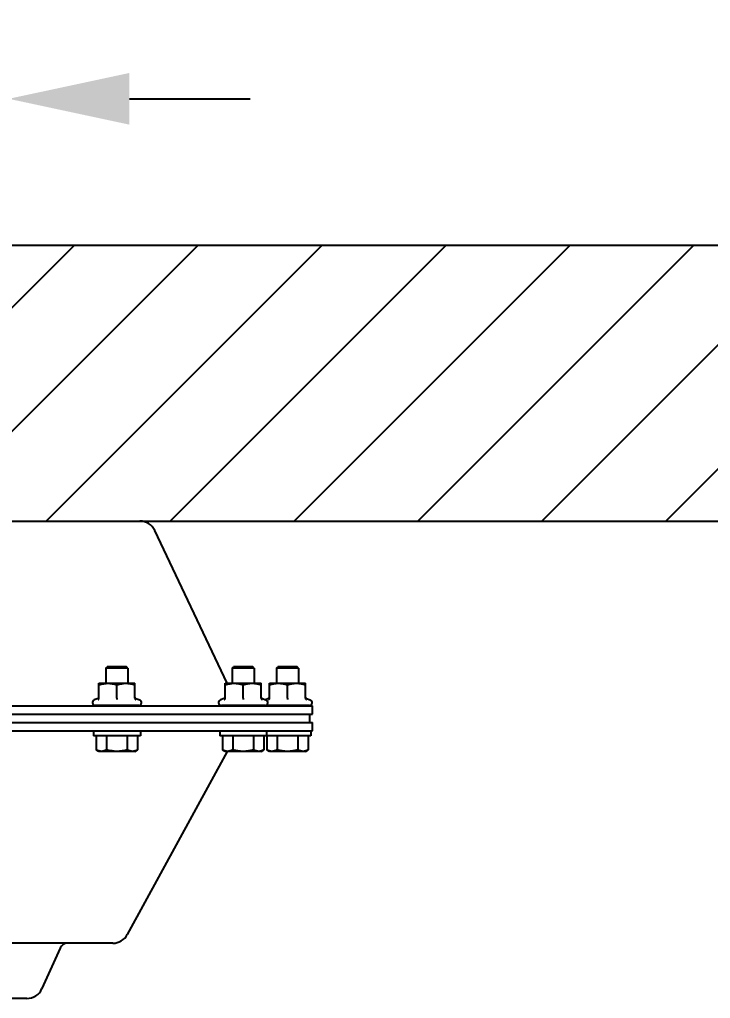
# Model space of a CAD drawing. Header units: millimetres. Extents: x 1186 to 6713, y 237 to 5598.
# Drawn here: x 4104.1 to 4354.4, y 1285 to 1639.7 of the extents above; entities that cross this region are included whole.
import ezdxf

# ---------------------------------------------------------------- set-up
doc = ezdxf.new("R2010")
doc.units = ezdxf.units.MM
doc.header["$LTSCALE"] = 384.175
doc.header["$PDMODE"] = 3
doc.header["$PDSIZE"] = 8
doc.layers.get('0').update_dxf_attribs({"linetype": 'CONTINUOUS'})
doc.layers.get('Defpoints').update_dxf_attribs({"linetype": 'CONTINUOUS'})
doc.layers.add('02___PRT_ALL_AXES', color=7, linetype='CONTINUOUS')
doc.styles.get("Standard").update_dxf_attribs({"font": 'calibri.ttf'})
doc.dimstyles.get("Standard").update_dxf_attribs({"dimtxt": 43.75, "dimasz": 43.75, "dimexe": 1.5, "dimexo": 1, "dimtad": 1, "dimdsep": 46, "dimtxsty": 'Standard', "dimblk": '_FILLED', "dimblk1": '_FILLED', "dimblk2": '_FILLED', "dimcen": 0.09, "dimazin": 2, "dimtol": 1, "dimtp": 0.01, "dimtm": 0.01, "dimtfac": 1, "dimtofl": 0, "dimtmove": 0, "dimatfit": 3, "dimldrblk": '_FILLED', "dimfxl": 1, "dimtolj": 1, "dimarcsym": 0})

# ---------------------------------------------------------------- blocks, each defined once
blk = doc.blocks.new('_FILLED')
at = {"color": 0, "linetype": 'ByBlock'}
blk.add_solid([(0, 0), (-1, 0.2143), (-1, -0.2143)], dxfattribs=at)
blk = doc.blocks.new('*D95')
at = {"color": 0, "lineweight": -2}
for p, q in [((3836.45, 1611), (3792.7, 1611)), ((3880.2, 1546.83), (3880.2, 1612.5)), ((4100.2, 1546.83), (4100.2, 1612.5)), ((4143.95, 1611), (4187.7, 1611))]:
    blk.add_line(p, q, dxfattribs=at)
at = {"layer": 'Defpoints', "color": 0}
for p in [(4100.2, 1611), (3880.2, 1545.83), (4100.2, 1545.83)]:
    blk.add_point(p, dxfattribs=at)
at = {"color": 0, "linetype": 'ByBlock', "lineweight": -2, "xscale": 43.75, "yscale": 43.75, "zscale": 43.75}
blk.add_blockref('_FILLED', (3880.2, 1611), dxfattribs=at)
at = {"color": 0, "linetype": 'ByBlock', "lineweight": -2, "xscale": 43.75, "yscale": 43.75, "zscale": 43.75, "rotation": 180}
blk.add_blockref('_FILLED', (4100.2, 1611), dxfattribs=at)
at = {"color": 0, "insert": (3990.2, 1611), "char_height": 43.75, "attachment_point": 5}
blk.add_mtext('\\A1;\\A1;%%C220', dxfattribs=at)

msp = doc.modelspace()

# ---------------------------------------------------------------- hatches: boundary and pattern name
h = msp.add_hatch()
h.set_pattern_fill('ANSI31', color=256, scale=10)
h.set_pattern_definition([(45, (44.53, 217.525), (-22.45064, 22.45064), [])])
h.paths.add_polyline_path([(4015.6483, 1557.991), (4100.20204, 1557.991), (4100.20204, 1457.991), (4560.23262, 1457.991), (4560.23262, 1557.991)])

# ---------------------------------------------------------------- linework, layer by layer
for p, q in [((3880.20204, 1557.991), (5102.55559, 1557.991)), ((3880.20204, 1457.991), (4560.23262, 1457.991))]:
    msp.add_line(p, q)
at = {"linetype": 'Continuous'}
for p, q in [((4135.40162, 1404.691), (4135.90162, 1405.191)), ((4142.90162, 1405.191), (4135.90162, 1405.191)), ((4143.40162, 1404.691), (4142.90162, 1405.191)), ((4181.14067, 1404.691), (4181.64067, 1405.191)), ((4188.64067, 1405.191), (4181.64067, 1405.191)), ((4189.14067, 1404.691), (4188.64067, 1405.191)), ((4197.20209, 1404.691), (4197.70209, 1405.191)), ((4204.70209, 1405.191), (4197.70209, 1405.191)), ((4205.20209, 1404.691), (4204.70209, 1405.191)), ((4135.40162, 1404.691), (4135.40162, 1399.191)), ((4143.40162, 1404.691), (4135.40162, 1404.691)), ((4143.40162, 1404.691), (4143.40162, 1399.191)), ((4181.14067, 1404.691), (4181.14067, 1399.191)), ((4189.14067, 1404.691), (4181.14067, 1404.691)), ((4189.14067, 1404.691), (4189.14067, 1399.191)), ((4197.20209, 1404.691), (4197.20209, 1399.191)), ((4205.20209, 1404.691), (4197.20209, 1404.691)), ((4205.20209, 1404.691), (4205.20209, 1399.191)), ((4132.90175, 1393.79806), (4132.90162, 1399.191)), ((4132.90162, 1399.191), (4145.90162, 1399.191)), ((4139.40188, 1393.79806), (4139.40188, 1398.61045)), ((4145.90175, 1393.79806), (4145.90162, 1399.191)), ((4178.6408, 1393.79806), (4178.64067, 1399.191)), ((4178.64067, 1399.191), (4191.64067, 1399.191)), ((4185.14093, 1393.79806), (4185.14093, 1398.61045)), ((4191.6408, 1393.79806), (4191.64067, 1399.191)), ((4194.70222, 1393.79806), (4194.70209, 1399.191)), ((4194.70209, 1399.191), (4207.70209, 1399.191)), ((4201.20235, 1393.79806), (4201.20235, 1398.61045)), ((4207.70222, 1393.79806), (4207.70209, 1399.191)), ((4132.57248, 1393.6712), (4131.15525, 1393.15537)), ((4131.50162, 1391.01937), (4131.50162, 1391.191)), ((4147.30162, 1391.191), (4131.50162, 1391.191)), ((4131.51829, 1391.191), (4131.51802, 1391.18874)), ((4131.64936, 1391.191), (4131.64936, 1390.991)), ((4132.49869, 1391.191), (4132.49869, 1390.991)), ((4134.02373, 1391.191), (4134.02373, 1390.991)), ((4136.0752, 1391.191), (4136.0752, 1390.991)), ((4138.45228, 1391.191), (4138.45228, 1390.991)), ((4140.92229, 1391.191), (4140.92229, 1390.991)), ((4143.24344, 1391.191), (4143.24344, 1390.991)), ((4145.18853, 1391.191), (4145.18853, 1390.991)), ((4146.23076, 1393.6712), (4147.64799, 1393.15537)), ((4146.56716, 1391.191), (4146.56716, 1390.991)), ((4147.24437, 1391.191), (4147.24437, 1390.991)), ((4147.30162, 1391.01937), (4147.30162, 1391.191)), ((4178.31153, 1393.6712), (4176.8943, 1393.15537)), ((4177.24067, 1391.01937), (4177.24067, 1391.191)), ((4193.04067, 1391.191), (4177.24067, 1391.191)), ((4177.25734, 1391.191), (4177.25707, 1391.18874)), ((4177.38841, 1391.191), (4177.38841, 1390.991)), ((4178.23774, 1391.191), (4178.23774, 1390.991)), ((4179.76278, 1391.191), (4179.76278, 1390.991)), ((4181.81425, 1391.191), (4181.81425, 1390.991)), ((4184.19133, 1391.191), (4184.19133, 1390.991)), ((4186.66134, 1391.191), (4186.66134, 1390.991)), ((4188.98249, 1391.191), (4188.98249, 1390.991)), ((4190.92758, 1391.191), (4190.92758, 1390.991)), ((4191.96981, 1393.6712), (4193.38704, 1393.15537)), ((4192.30621, 1391.191), (4192.30621, 1390.991)), ((4192.98342, 1391.191), (4192.98342, 1390.991)), ((4193.04067, 1391.01937), (4193.04067, 1391.191)), ((4194.37295, 1393.6712), (4193.17138, 1393.23387)), ((4193.30209, 1391.01937), (4193.30209, 1391.191)), ((4209.10209, 1391.191), (4193.30209, 1391.191)), ((4193.31876, 1391.191), (4193.31848, 1391.18874)), ((4193.44982, 1391.191), (4193.44982, 1390.991)), ((4194.29916, 1391.191), (4194.29916, 1390.991)), ((4195.8242, 1391.191), (4195.8242, 1390.991)), ((4197.87567, 1391.191), (4197.87567, 1390.991)), ((4200.25275, 1391.191), (4200.25275, 1390.991)), ((4202.72276, 1391.191), (4202.72276, 1390.991)), ((4205.04391, 1391.191), (4205.04391, 1390.991)), ((4206.989, 1391.191), (4206.989, 1390.991)), ((4208.03123, 1393.6712), (4209.44846, 1393.15537)), ((4208.36762, 1391.191), (4208.36762, 1390.991)), ((4209.04484, 1391.191), (4209.04484, 1390.991)), ((4209.10209, 1391.01937), (4209.10209, 1391.191)), ((4131.89606, 1380.191), (4131.89606, 1375.09156)), ((4135.64876, 1380.191), (4135.64876, 1375.09156)), ((4143.15431, 1380.191), (4143.15431, 1375.09156)), ((4146.90717, 1380.191), (4146.90717, 1375.09156)), ((4177.63511, 1380.191), (4177.63511, 1375.09156)), ((4181.38781, 1380.191), (4181.38781, 1375.09156)), ((4188.89336, 1380.191), (4188.89336, 1375.09156)), ((4192.64622, 1380.191), (4192.64622, 1375.09156)), ((4193.69653, 1380.191), (4193.69653, 1375.09156)), ((4197.44922, 1380.191), (4197.44922, 1375.09156)), ((4204.95478, 1380.191), (4204.95478, 1375.09156)), ((4208.70764, 1380.191), (4208.70764, 1375.09156)), ((4132.90162, 1374.511), (4131.89612, 1375.09153)), ((4145.90162, 1374.511), (4132.90162, 1374.511)), ((4145.90162, 1374.511), (4146.90711, 1375.09153)), ((4178.64067, 1374.511), (4177.63517, 1375.09153)), ((4191.64067, 1374.511), (4178.64067, 1374.511)), ((4191.64067, 1374.511), (4192.64616, 1375.09153)), ((4194.70209, 1374.511), (4193.69659, 1375.09153)), ((4207.70209, 1374.511), (4194.70209, 1374.511)), ((4207.70209, 1374.511), (4208.70758, 1375.09153))]:
    msp.add_line(p, q, dxfattribs=at)
for points in [[(4132.57265, 1393.67126), (4132.65758, 1393.71158), (4132.75885, 1393.79126), (4132.83636, 1393.89412), (4132.88502, 1394.01333), (4132.90162, 1394.1411)], [(4145.90162, 1394.1411), (4145.91822, 1394.01333), (4145.96687, 1393.89412), (4146.04438, 1393.79126), (4146.14565, 1393.71158), (4146.23059, 1393.67126)], [(4178.3117, 1393.67126), (4178.39663, 1393.71158), (4178.4979, 1393.79126), (4178.57541, 1393.89412), (4178.62407, 1394.01333), (4178.64067, 1394.1411)], [(4191.64067, 1394.1411), (4191.65727, 1394.01333), (4191.70592, 1393.89412), (4191.78343, 1393.79126), (4191.8847, 1393.71158), (4191.96964, 1393.67126)], [(4194.37312, 1393.67126), (4194.45805, 1393.71158), (4194.55932, 1393.79126), (4194.63683, 1393.89412), (4194.68549, 1394.01333), (4194.70209, 1394.1411)], [(4207.70209, 1394.1411), (4207.71869, 1394.01333), (4207.76734, 1393.89412), (4207.84485, 1393.79126), (4207.94612, 1393.71158), (4208.03106, 1393.67126)]]:
    msp.add_lwpolyline(points, dxfattribs=at)
for centre, radius, start, end in [((4131.50162, 1392.20373), 1.01272, 110, 270), ((4140.29426, 1391.991), 1, 270, 306.8698976), ((4141.57617, 1392.56175), 1.56505, 285.1285844, 286.427399), ((4142.03619, 1391.991), 1, 270, 306.8698976), ((4143.76319, 1392.47901), 1.488, 269.9962147, 271.670534), ((4143.76462, 1392.43245), 1.44142, 271.6677458, 273.9115257), ((4143.86268, 1391.991), 1, 270, 306.8698976), ((4147.30162, 1392.20373), 1.01272, 270, 70), ((4177.24067, 1392.20373), 1.01272, 110, 270), ((4186.03331, 1391.991), 1, 270, 306.8698976), ((4187.31522, 1392.56175), 1.56505, 285.1285844, 286.427399), ((4187.77524, 1391.991), 1, 270, 306.8698976), ((4189.50224, 1392.47901), 1.488, 269.9962147, 271.670534), ((4189.50367, 1392.43245), 1.44142, 271.6677458, 273.9115257), ((4189.60173, 1391.991), 1, 270, 306.8698976), ((4193.04067, 1392.20373), 1.01272, 270, 70), ((4193.30209, 1392.20373), 1.01272, 262.5378299, 270), ((4202.09473, 1391.991), 1, 270, 306.8698976), ((4203.37664, 1392.56175), 1.56505, 285.1285844, 286.427399), ((4203.83666, 1391.991), 1, 270, 306.8698976), ((4205.56366, 1392.47901), 1.488, 269.9962147, 271.670534), ((4205.56509, 1392.43245), 1.44142, 271.6677458, 273.9115257), ((4205.66315, 1391.991), 1, 270, 306.8698976), ((4209.10209, 1392.20373), 1.01272, 270, 70)]:
    msp.add_arc(centre, radius, start, end, dxfattribs=at)
for points, knots in [([(4132.90175, 1398.61045), (4133.42745, 1398.78567), (4134.23126, 1399.00546), (4135.32584, 1399.16352), (4135.87682, 1399.191), (4136.15182, 1399.191)], [0, 0, 0, 0, 0.501596867, 0.751073435, 1, 1, 1, 1]), ([(4136.15182, 1399.191), (4136.42682, 1399.191), (4136.9778, 1399.1636), (4138.07239, 1399.00559), (4138.87618, 1398.78568), (4139.40188, 1398.61045)], [0, 0, 0, 0, 0.248926179, 0.49840194, 1, 1, 1, 1]), ([(4139.40188, 1398.61045), (4139.92756, 1398.78567), (4140.73134, 1399.00546), (4141.82587, 1399.16352), (4142.37683, 1399.191), (4142.65182, 1399.191)], [0, 0, 0, 0, 0.501597416, 0.751073799, 1, 1, 1, 1]), ([(4142.65182, 1399.191), (4142.9268, 1399.191), (4143.47777, 1399.1636), (4144.57232, 1399.00559), (4145.37607, 1398.78568), (4145.90175, 1398.61045)], [0, 0, 0, 0, 0.248925815, 0.49840139, 1, 1, 1, 1]), ([(4178.6408, 1398.61045), (4179.1665, 1398.78567), (4179.97031, 1399.00546), (4181.06489, 1399.16352), (4181.61587, 1399.191), (4181.89087, 1399.191)], [0, 0, 0, 0, 0.501596867, 0.751073435, 1, 1, 1, 1]), ([(4181.89087, 1399.191), (4182.16587, 1399.191), (4182.71685, 1399.1636), (4183.81144, 1399.00559), (4184.61523, 1398.78568), (4185.14093, 1398.61045)], [0, 0, 0, 0, 0.248926179, 0.49840194, 1, 1, 1, 1]), ([(4185.14093, 1398.61045), (4185.66661, 1398.78567), (4186.47039, 1399.00546), (4187.56492, 1399.16352), (4188.11588, 1399.191), (4188.39087, 1399.191)], [0, 0, 0, 0, 0.501597416, 0.751073799, 1, 1, 1, 1]), ([(4188.39087, 1399.191), (4188.66586, 1399.191), (4189.21682, 1399.1636), (4190.31137, 1399.00559), (4191.11512, 1398.78568), (4191.6408, 1398.61045)], [0, 0, 0, 0, 0.248925815, 0.49840139, 1, 1, 1, 1]), ([(4194.70222, 1398.61045), (4195.22792, 1398.78567), (4196.03173, 1399.00546), (4197.12631, 1399.16352), (4197.67729, 1399.191), (4197.95229, 1399.191)], [0, 0, 0, 0, 0.501596867, 0.751073435, 1, 1, 1, 1]), ([(4197.95229, 1399.191), (4198.22729, 1399.191), (4198.77827, 1399.1636), (4199.87286, 1399.00559), (4200.67665, 1398.78568), (4201.20235, 1398.61045)], [0, 0, 0, 0, 0.248926179, 0.49840194, 1, 1, 1, 1]), ([(4201.20235, 1398.61045), (4201.72803, 1398.78567), (4202.53181, 1399.00546), (4203.62634, 1399.16352), (4204.1773, 1399.191), (4204.45229, 1399.191)], [0, 0, 0, 0, 0.501597416, 0.751073799, 1, 1, 1, 1]), ([(4204.45229, 1399.191), (4204.72727, 1399.191), (4205.27824, 1399.1636), (4206.37279, 1399.00559), (4207.17654, 1398.78568), (4207.70222, 1398.61045)], [0, 0, 0, 0, 0.248925815, 0.49840139, 1, 1, 1, 1]), ([(4131.51802, 1391.18874), (4131.51379, 1391.1537), (4131.50711, 1391.09739), (4131.50162, 1391.04077), (4131.50162, 1391.01932)], [0, 0, 0, 0, 0.621958647, 1, 1, 1, 1]), ([(4132.06264, 1391.191), (4132.04073, 1391.15916), (4131.99693, 1391.10367), (4131.91137, 1391.02593), (4131.83534, 1390.991), (4131.78931, 1390.991)], [0, 0, 0, 0, 0.33281063, 0.603700742, 1, 1, 1, 1]), ([(4132.54988, 1393.27712), (4132.59811, 1393.29739), (4132.69093, 1393.35298), (4132.80412, 1393.47301), (4132.88221, 1393.62503), (4132.90176, 1393.7401), (4132.90175, 1393.79806)], [0, 0, 0, 0, 0.236814898, 0.482481017, 0.737629114, 1, 1, 1, 1]), ([(4133.32538, 1391.191), (4133.24912, 1391.12682), (4133.08728, 1391.0279), (4132.90066, 1390.991), (4132.8147, 1390.991)], [0, 0, 0, 0, 0.536927915, 1, 1, 1, 1]), ([(4135.18291, 1391.191), (4135.07668, 1391.12342), (4134.84889, 1391.02368), (4134.60341, 1390.991), (4134.48485, 1390.991)], [0, 0, 0, 0, 0.515026758, 1, 1, 1, 1]), ([(4137.45339, 1391.191), (4137.3286, 1391.12174), (4137.05973, 1391.02188), (4136.7762, 1390.991), (4136.6363, 1390.991)], [0, 0, 0, 0, 0.50499978, 1, 1, 1, 1]), ([(4139.91458, 1391.191), (4139.84953, 1391.15594), (4139.57919, 1391.03613), (4139.27939, 1390.991), (4139.05843, 1390.991)], [0, 0, 0, 0, 0.250617832, 1, 1, 1, 1]), ([(4139.4019, 1393.79829), (4139.4019, 1393.69084), (4139.401, 1393.51712), (4139.40189, 1393.34339), (4139.4019, 1393.27712)], [0, 0, 0, 0, 0.618489697, 1, 1, 1, 1]), ([(4141.98462, 1391.05095), (4141.94659, 1391.04066), (4141.7922, 1391.00505), (4141.63312, 1390.991), (4141.51416, 1390.991)], [0, 0, 0, 0, 0.248784805, 1, 1, 1, 1]), ([(4144.45032, 1391.191), (4144.36504, 1391.13136), (4144.17439, 1391.03865), (4143.96703, 1391.00151), (4143.86295, 1390.99438)], [0, 0, 0, 0, 0.499372913, 1, 1, 1, 1]), ([(4146.08088, 1391.191), (4146.01583, 1391.12548), (4145.8592, 1391.02071), (4145.6747, 1390.991), (4145.5851, 1390.991)], [0, 0, 0, 0, 0.507493356, 1, 1, 1, 1]), ([(4145.90175, 1393.79806), (4145.90174, 1393.7401), (4145.92131, 1393.62503), (4145.9994, 1393.47302), (4146.11258, 1393.35299), (4146.2054, 1393.29739), (4146.25364, 1393.27712)], [0, 0, 0, 0, 0.262370076, 0.517510589, 0.76317528, 1, 1, 1, 1]), ([(4147.05762, 1391.191), (4147.0431, 1391.15932), (4147.01191, 1391.10311), (4146.94994, 1391.03696), (4146.87834, 1390.99849), (4146.82701, 1390.991), (4146.80182, 1390.991)], [0, 0, 0, 0, 0.304126906, 0.556517708, 0.780208765, 1, 1, 1, 1]), ([(4177.25707, 1391.18874), (4177.25284, 1391.1537), (4177.24616, 1391.09739), (4177.24067, 1391.04077), (4177.24067, 1391.01932)], [0, 0, 0, 0, 0.621958647, 1, 1, 1, 1]), ([(4177.80169, 1391.191), (4177.77978, 1391.15916), (4177.73598, 1391.10367), (4177.65042, 1391.02593), (4177.57439, 1390.991), (4177.52836, 1390.991)], [0, 0, 0, 0, 0.33281063, 0.603700742, 1, 1, 1, 1]), ([(4178.28893, 1393.27712), (4178.33716, 1393.29739), (4178.42998, 1393.35298), (4178.54317, 1393.47301), (4178.62126, 1393.62503), (4178.64081, 1393.7401), (4178.6408, 1393.79806)], [0, 0, 0, 0, 0.236814898, 0.482481017, 0.737629114, 1, 1, 1, 1]), ([(4179.06443, 1391.191), (4178.98818, 1391.12682), (4178.82633, 1391.0279), (4178.63971, 1390.991), (4178.55375, 1390.991)], [0, 0, 0, 0, 0.536927915, 1, 1, 1, 1]), ([(4180.92196, 1391.191), (4180.81573, 1391.12342), (4180.58794, 1391.02368), (4180.34246, 1390.991), (4180.2239, 1390.991)], [0, 0, 0, 0, 0.515026758, 1, 1, 1, 1]), ([(4183.19244, 1391.191), (4183.06765, 1391.12174), (4182.79878, 1391.02188), (4182.51525, 1390.991), (4182.37535, 1390.991)], [0, 0, 0, 0, 0.50499978, 1, 1, 1, 1]), ([(4185.65363, 1391.191), (4185.58858, 1391.15594), (4185.31824, 1391.03613), (4185.01844, 1390.991), (4184.79748, 1390.991)], [0, 0, 0, 0, 0.250617832, 1, 1, 1, 1]), ([(4185.14095, 1393.79829), (4185.14095, 1393.69084), (4185.14005, 1393.51712), (4185.14094, 1393.34339), (4185.14095, 1393.27712)], [0, 0, 0, 0, 0.618489697, 1, 1, 1, 1]), ([(4187.72367, 1391.05095), (4187.68564, 1391.04066), (4187.53125, 1391.00505), (4187.37217, 1390.991), (4187.25321, 1390.991)], [0, 0, 0, 0, 0.248784805, 1, 1, 1, 1]), ([(4190.18937, 1391.191), (4190.10409, 1391.13136), (4189.91344, 1391.03865), (4189.70608, 1391.00151), (4189.602, 1390.99438)], [0, 0, 0, 0, 0.499372913, 1, 1, 1, 1]), ([(4191.81993, 1391.191), (4191.75488, 1391.12548), (4191.59825, 1391.02071), (4191.41375, 1390.991), (4191.32415, 1390.991)], [0, 0, 0, 0, 0.507493356, 1, 1, 1, 1]), ([(4191.6408, 1393.79806), (4191.64079, 1393.7401), (4191.66036, 1393.62503), (4191.73845, 1393.47302), (4191.85163, 1393.35299), (4191.94445, 1393.29739), (4191.99269, 1393.27712)], [0, 0, 0, 0, 0.262370076, 0.517510589, 0.76317528, 1, 1, 1, 1]), ([(4192.79667, 1391.191), (4192.78215, 1391.15932), (4192.75096, 1391.10311), (4192.68899, 1391.03696), (4192.61739, 1390.99849), (4192.56606, 1390.991), (4192.54087, 1390.991)], [0, 0, 0, 0, 0.304126906, 0.556517708, 0.780208765, 1, 1, 1, 1]), ([(4193.31848, 1391.18874), (4193.31426, 1391.1537), (4193.30758, 1391.09739), (4193.30209, 1391.04077), (4193.30209, 1391.01932)], [0, 0, 0, 0, 0.621958647, 1, 1, 1, 1]), ([(4193.86311, 1391.191), (4193.8412, 1391.15916), (4193.79739, 1391.10367), (4193.71184, 1391.02593), (4193.63581, 1390.991), (4193.58978, 1390.991)], [0, 0, 0, 0, 0.33281063, 0.603700742, 1, 1, 1, 1]), ([(4194.35035, 1393.27712), (4194.39858, 1393.29739), (4194.4914, 1393.35298), (4194.60459, 1393.47301), (4194.68268, 1393.62503), (4194.70223, 1393.7401), (4194.70222, 1393.79806)], [0, 0, 0, 0, 0.236814898, 0.482481017, 0.737629114, 1, 1, 1, 1]), ([(4195.12585, 1391.191), (4195.04959, 1391.12682), (4194.88775, 1391.0279), (4194.70113, 1390.991), (4194.61517, 1390.991)], [0, 0, 0, 0, 0.536927915, 1, 1, 1, 1]), ([(4196.98338, 1391.191), (4196.87715, 1391.12342), (4196.64936, 1391.02368), (4196.40388, 1390.991), (4196.28532, 1390.991)], [0, 0, 0, 0, 0.515026758, 1, 1, 1, 1]), ([(4199.25386, 1391.191), (4199.12907, 1391.12174), (4198.8602, 1391.02188), (4198.57667, 1390.991), (4198.43677, 1390.991)], [0, 0, 0, 0, 0.50499978, 1, 1, 1, 1]), ([(4201.71505, 1391.191), (4201.65, 1391.15594), (4201.37966, 1391.03613), (4201.07986, 1390.991), (4200.8589, 1390.991)], [0, 0, 0, 0, 0.250617832, 1, 1, 1, 1]), ([(4201.20237, 1393.79829), (4201.20237, 1393.69084), (4201.20147, 1393.51712), (4201.20236, 1393.34339), (4201.20237, 1393.27712)], [0, 0, 0, 0, 0.618489697, 1, 1, 1, 1]), ([(4203.78509, 1391.05095), (4203.74706, 1391.04066), (4203.59267, 1391.00505), (4203.43359, 1390.991), (4203.31463, 1390.991)], [0, 0, 0, 0, 0.248784805, 1, 1, 1, 1]), ([(4206.25079, 1391.191), (4206.16551, 1391.13136), (4205.97486, 1391.03865), (4205.7675, 1391.00151), (4205.66342, 1390.99438)], [0, 0, 0, 0, 0.499372913, 1, 1, 1, 1]), ([(4207.88134, 1391.191), (4207.8163, 1391.12548), (4207.65967, 1391.02071), (4207.47517, 1390.991), (4207.38557, 1390.991)], [0, 0, 0, 0, 0.507493356, 1, 1, 1, 1]), ([(4207.70222, 1393.79806), (4207.70221, 1393.7401), (4207.72178, 1393.62503), (4207.79987, 1393.47302), (4207.91305, 1393.35299), (4208.00587, 1393.29739), (4208.0541, 1393.27712)], [0, 0, 0, 0, 0.262370076, 0.517510589, 0.76317528, 1, 1, 1, 1]), ([(4208.85809, 1391.191), (4208.84357, 1391.15932), (4208.81238, 1391.10311), (4208.75041, 1391.03696), (4208.67881, 1390.99849), (4208.62748, 1390.991), (4208.60229, 1390.991)], [0, 0, 0, 0, 0.304126906, 0.556517708, 0.780208765, 1, 1, 1, 1]), ([(4133.77241, 1374.511), (4133.61327, 1374.511), (4133.29128, 1374.539), (4132.64788, 1374.70122), (4132.19062, 1374.9215), (4131.89612, 1375.09153)], [0, 0, 0, 0, 0.240594631, 0.485881976, 1, 1, 1, 1]), ([(4135.64876, 1375.09156), (4135.35426, 1374.92153), (4134.89694, 1374.70136), (4134.25356, 1374.53908), (4133.93155, 1374.511), (4133.77241, 1374.511)], [0, 0, 0, 0, 0.514108398, 0.759401562, 1, 1, 1, 1]), ([(4139.40153, 1374.511), (4138.76715, 1374.511), (4137.4965, 1374.62288), (4136.25847, 1374.91555), (4135.64876, 1375.09156)], [0, 0, 0, 0, 0.499908745, 1, 1, 1, 1]), ([(4143.15431, 1375.09156), (4142.54459, 1374.91555), (4141.30659, 1374.62274), (4140.03591, 1374.511), (4139.40153, 1374.511)], [0, 0, 0, 0, 0.500091423, 1, 1, 1, 1]), ([(4145.03074, 1374.511), (4144.87159, 1374.511), (4144.54957, 1374.539), (4143.90613, 1374.70124), (4143.44883, 1374.92152), (4143.15431, 1375.09156)], [0, 0, 0, 0, 0.240595263, 0.485882957, 1, 1, 1, 1]), ([(4146.90717, 1375.09156), (4146.61266, 1374.92153), (4146.15532, 1374.70136), (4145.51191, 1374.53908), (4145.18989, 1374.511), (4145.03074, 1374.511)], [0, 0, 0, 0, 0.51410682, 0.759400505, 1, 1, 1, 1]), ([(4179.51146, 1374.511), (4179.35232, 1374.511), (4179.03033, 1374.539), (4178.38693, 1374.70122), (4177.92967, 1374.9215), (4177.63517, 1375.09153)], [0, 0, 0, 0, 0.240594631, 0.485881976, 1, 1, 1, 1]), ([(4181.38781, 1375.09156), (4181.09331, 1374.92153), (4180.63599, 1374.70136), (4179.99261, 1374.53908), (4179.67061, 1374.511), (4179.51146, 1374.511)], [0, 0, 0, 0, 0.514108398, 0.759401562, 1, 1, 1, 1]), ([(4185.14058, 1374.511), (4184.5062, 1374.511), (4183.23555, 1374.62288), (4181.99752, 1374.91555), (4181.38781, 1375.09156)], [0, 0, 0, 0, 0.499908745, 1, 1, 1, 1]), ([(4188.89336, 1375.09156), (4188.28364, 1374.91555), (4187.04564, 1374.62274), (4185.77496, 1374.511), (4185.14058, 1374.511)], [0, 0, 0, 0, 0.500091423, 1, 1, 1, 1]), ([(4190.76979, 1374.511), (4190.61064, 1374.511), (4190.28862, 1374.539), (4189.64518, 1374.70124), (4189.18788, 1374.92152), (4188.89336, 1375.09156)], [0, 0, 0, 0, 0.240595263, 0.485882957, 1, 1, 1, 1]), ([(4192.64622, 1375.09156), (4192.35171, 1374.92153), (4191.89437, 1374.70136), (4191.25096, 1374.53908), (4190.92894, 1374.511), (4190.76979, 1374.511)], [0, 0, 0, 0, 0.51410682, 0.759400505, 1, 1, 1, 1]), ([(4195.57288, 1374.511), (4195.41374, 1374.511), (4195.09174, 1374.539), (4194.44835, 1374.70122), (4193.99109, 1374.9215), (4193.69659, 1375.09153)], [0, 0, 0, 0, 0.240594631, 0.485881976, 1, 1, 1, 1]), ([(4197.44922, 1375.09156), (4197.15473, 1374.92153), (4196.69741, 1374.70136), (4196.05403, 1374.53908), (4195.73202, 1374.511), (4195.57288, 1374.511)], [0, 0, 0, 0, 0.514108398, 0.759401562, 1, 1, 1, 1]), ([(4201.202, 1374.511), (4200.56762, 1374.511), (4199.29697, 1374.62288), (4198.05894, 1374.91555), (4197.44922, 1375.09156)], [0, 0, 0, 0, 0.499908745, 1, 1, 1, 1]), ([(4204.95478, 1375.09156), (4204.34506, 1374.91555), (4203.10706, 1374.62274), (4201.83638, 1374.511), (4201.202, 1374.511)], [0, 0, 0, 0, 0.500091423, 1, 1, 1, 1]), ([(4206.83121, 1374.511), (4206.67206, 1374.511), (4206.35004, 1374.539), (4205.7066, 1374.70124), (4205.2493, 1374.92152), (4204.95478, 1375.09156)], [0, 0, 0, 0, 0.240595263, 0.485882957, 1, 1, 1, 1]), ([(4208.70764, 1375.09156), (4208.41313, 1374.92153), (4207.95579, 1374.70136), (4207.31238, 1374.53908), (4206.99036, 1374.511), (4206.83121, 1374.511)], [0, 0, 0, 0, 0.51410682, 0.759400505, 1, 1, 1, 1])]:
    msp.add_open_spline(points, degree=3, knots=knots, dxfattribs=at)
for points in [[(4142.32556, 1391.191), (4142.22939, 1391.13532), (4142.12535, 1391.09202), (4142.01876, 1391.06059)], [(4188.06461, 1391.191), (4187.96844, 1391.13532), (4187.8644, 1391.09202), (4187.75781, 1391.06059)], [(4204.12602, 1391.191), (4204.02986, 1391.13532), (4203.92582, 1391.09202), (4203.81923, 1391.06059)]]:
    msp.add_open_spline(points, degree=3, dxfattribs=at)
at = {"layer": '02___PRT_ALL_AXES', "linetype": 'Continuous'}
for p, q in [((3832.71994, 1457.991), (4147.68415, 1457.991)), ((4179.31994, 1399.191), (4153.10719, 1454.55841)), ((3770.20209, 1390.991), (4210.20209, 1390.991)), ((4210.20209, 1387.991), (4210.20209, 1390.991)), ((3770.20209, 1387.991), (4210.20209, 1387.991)), ((4209.20209, 1387.991), (4209.20209, 1384.991)), ((3770.19749, 1384.991), (4210.20669, 1384.991)), ((4210.20669, 1381.991), (4210.20669, 1384.991)), ((3770.19749, 1381.991), (4210.20669, 1381.991)), ((4130.90162, 1381.991), (4130.90162, 1380.191)), ((4147.90162, 1380.191), (4130.90162, 1380.191)), ((4147.90162, 1381.991), (4147.90162, 1380.191)), ((4176.64067, 1381.991), (4176.64067, 1380.191)), ((4209.70209, 1380.191), (4176.64067, 1380.191)), ((4193.64067, 1381.991), (4193.64067, 1380.191)), ((4209.70209, 1381.991), (4209.70209, 1380.191)), ((4179.28692, 1374.511), (4143.16637, 1308.12345)), ((4137.89597, 1304.991), (3842.5082, 1304.991)), ((4118.82679, 1303.21982), (4112.23261, 1288.53337)), ((4106.75903, 1284.991), (3873.64515, 1284.991))]:
    msp.add_line(p, q, dxfattribs=at)
for centre, radius, start, end in [((4147.68424, 1451.991), 6, 25.3344115, 90), ((4137.89597, 1310.991), 6, 270, 331.45), ((4121.56358, 1301.991), 3, 90, 155.82), ((4106.75903, 1290.991), 6, 270, 335.82)]:
    msp.add_arc(centre, radius, start, end, dxfattribs=at)

# ---------------------------------------------------------------- dimensions: what is measured, and where the dimension line sits
dim = msp.add_linear_dim(base=(4100.20204, 1611.00249), p1=(3880.20204, 1545.82762), p2=(4100.20204, 1545.82762), text='\\A1;%%C220', dimstyle='Standard', override={"dimtad": 0, "dimtih": 1, "dimtoh": 1, "dimdec": 4, "dimzin": 0, "dimtxsty": 'Standard', "dimcen": 62.865, "dimadec": 0, "dimazin": 0, "dimtdec": 4, "dimtzin": 0})
dim.commit()
dim.dimension.update_dxf_attribs({"geometry": '*D95', "text_midpoint": (3990.20204, 1611.00249)})

doc.saveas('drawing.dxf')
